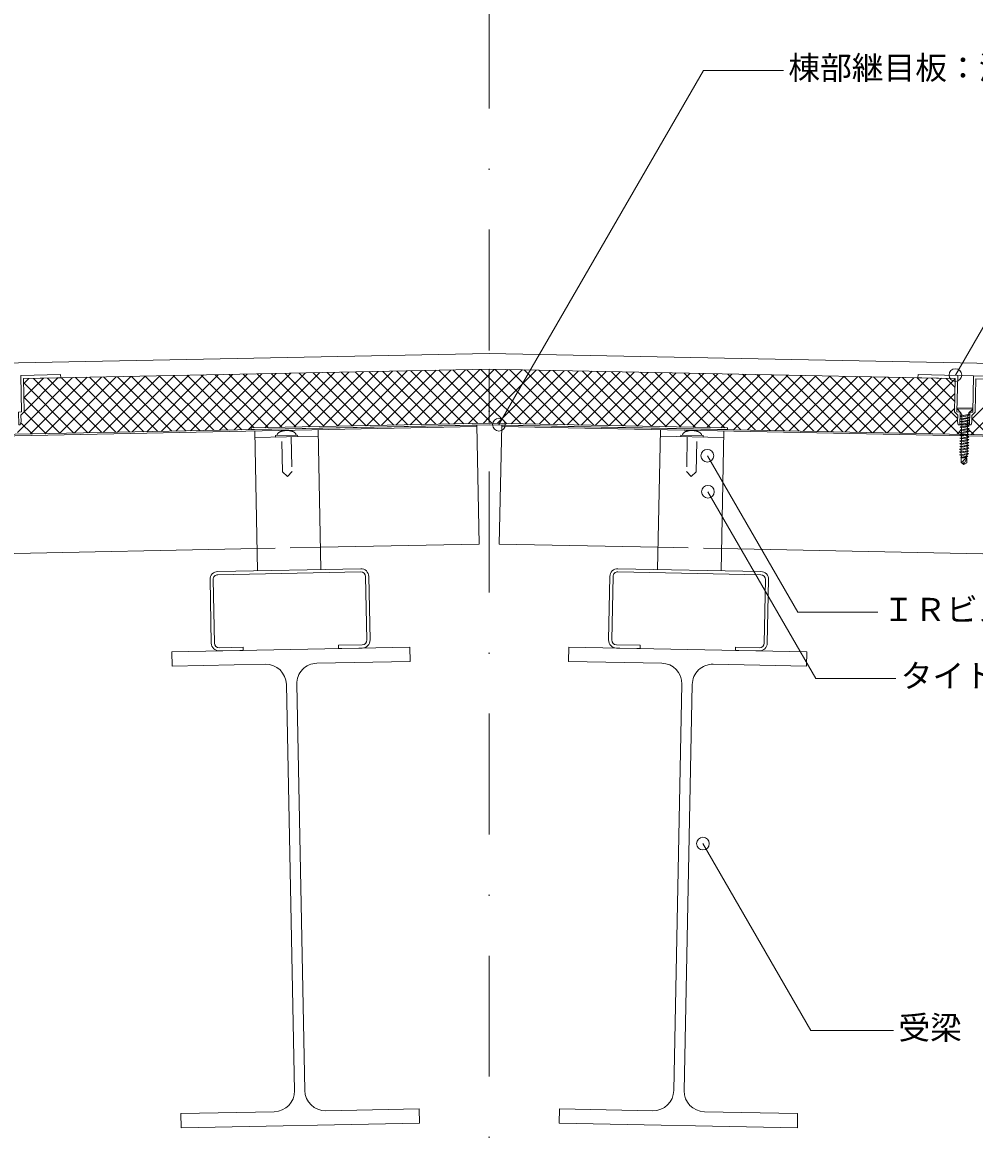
# Model space of a CAD drawing. Units: millimetres, scale not verified. Extents: x -1380 to 1380, y -955 to 955.
# Drawn here: x -294 to 306, y -551 to 157 of the extents above; entities that cross this region are included whole.
import ezdxf
from ezdxf.enums import TextEntityAlignment as Align

# ---------------------------------------------------------------- set-up
doc = ezdxf.new("R2010")
doc.units = ezdxf.units.MM
doc.header["$LTSCALE"] = 3
doc.linetypes.add('USER1', pattern=[9.525, 6.35, -3.175])
doc.linetypes.add('USER2', pattern=[50.81, 25.4, -12.7, 0.01, -12.7])
for name, color, linetype, lineweight in [('0-1_HATCH', 9, 'Continuous', 18), ('0-2_BOUSUI', 1, 'Continuous', 18), ('0-3_MOJI', 7, 'Continuous', 18), ('0-4_KANAMONO_SCREW', 4, 'Continuous', 18), ('0-5_dannnetu', 6, 'Continuous', 18), ('0-6_KANAMONO', 5, 'Continuous', 18), ('0-7_TEKKOTU', 7, 'Continuous', 18), ('0-8_doubuti', 5, 'Continuous', 18), ('0-9_dekki', 3, 'USER1', 18), ('0-A_ZATU', 6, 'Continuous', 18)]:
    doc.layers.add(name, color=color, linetype=linetype, lineweight=lineweight)
doc.styles.add('ＭＳ ゴシック', font='')
doc.styles.get('ＭＳ ゴシック').set_extended_font_data('MS Gothic')

msp = doc.modelspace()

# ---------------------------------------------------------------- linework, layer by layer
at = {"layer": '0-1_HATCH'}
for p, q in [((-113.936, -98.254), (-79.235, -63.554)), ((-104.772, -98.071), (-70.071, -63.37)), ((-95.609, -97.888), (-60.908, -63.187)), ((-86.445, -97.705), (-51.744, -63.004)), ((-51.265, -97.001), (-84.605, -63.661)), ((-77.282, -97.521), (-42.581, -62.82)), ((-42.461, -96.825), (-75.801, -63.485)), ((-68.118, -97.338), (-33.417, -62.637)), ((-33.657, -96.649), (-66.997, -63.309)), ((-58.955, -97.155), (-24.254, -62.454)), ((-24.853, -96.473), (-58.193, -63.133)), ((-49.791, -96.971), (-15.09, -62.271)), ((-16.049, -96.297), (-49.389, -62.957)), ((-40.628, -96.788), (-5.927, -62.087)), ((-7.245, -96.121), (-40.585, -62.781)), ((-0.032, -94.353), (-31.78, -62.604)), ((-0.032, -85.373), (-22.976, -62.428)), ((-0.032, -76.392), (-14.172, -62.252)), ((-0.032, -67.412), (-5.368, -62.076)), ((-0.032, -65.173), (3.109, -62.032)), ((-0.032, -74.153), (11.913, -62.208)), ((-0.032, -83.133), (20.717, -62.384)), ((-0.032, -92.114), (29.521, -62.561)), ((38.279, -96.743), (3.578, -62.042)), ((4.985, -96.077), (38.325, -62.737)), ((47.442, -96.926), (12.741, -62.225)), ((13.789, -96.253), (47.129, -62.913)), ((56.606, -97.109), (21.905, -62.408)), ((22.594, -96.429), (55.934, -63.089)), ((65.769, -97.292), (31.068, -62.592)), ((31.398, -96.605), (64.738, -63.265)), ((40.202, -96.781), (73.542, -63.441)), ((74.933, -97.476), (40.232, -62.775)), ((49.006, -96.957), (82.346, -63.617)), ((84.096, -97.659), (49.396, -62.958)), ((93.26, -97.842), (58.559, -63.141)), ((102.423, -98.025), (67.723, -63.325)), ((111.587, -98.209), (76.886, -63.508)), ((-297.13, -101.843), (-262.506, -67.219)), ((-261.585, -102.208), (-293.423, -70.37)), ((-293.407, -71.179), (-289.996, -67.769)), ((-293.23, -79.983), (-280.833, -67.586)), ((-293.054, -88.788), (-271.669, -67.402)), ((-289.063, -102.757), (-253.342, -67.036)), ((-252.781, -102.031), (-287.101, -67.711)), ((-279.9, -102.574), (-244.178, -66.852)), ((-243.977, -101.855), (-278.297, -67.535)), ((-270.736, -102.391), (-235.015, -66.669)), ((-235.172, -101.679), (-269.493, -67.359)), ((-261.573, -102.207), (-225.851, -66.486)), ((-226.368, -101.503), (-260.689, -67.183)), ((-252.409, -102.024), (-216.688, -66.303)), ((-217.564, -101.327), (-251.885, -67.007)), ((-243.246, -101.841), (-207.524, -66.119)), ((-208.76, -101.151), (-243.081, -66.83)), ((-199.956, -100.975), (-234.276, -66.654)), ((-234.082, -101.658), (-198.361, -65.936)), ((-191.152, -100.799), (-225.472, -66.478)), ((-224.919, -101.474), (-189.197, -65.753)), ((-182.347, -100.623), (-216.668, -66.302)), ((-215.755, -101.291), (-180.034, -65.57)), ((-173.543, -100.447), (-207.864, -66.126)), ((-206.592, -101.108), (-170.87, -65.386)), ((-164.739, -100.271), (-199.06, -65.95)), ((-197.428, -100.924), (-161.707, -65.203)), ((-155.935, -100.095), (-190.255, -65.774)), ((-188.265, -100.741), (-152.543, -65.02)), ((-148.111, -98.938), (-181.451, -65.598)), ((-179.101, -100.558), (-143.38, -64.836)), ((-139.307, -98.762), (-172.647, -65.422)), ((-169.938, -100.375), (-134.216, -64.653)), ((-130.503, -98.586), (-163.843, -65.246)), ((-160.774, -100.191), (-125.053, -64.47)), ((-121.699, -98.41), (-155.039, -65.07)), ((-151.611, -100.008), (-115.889, -64.287)), ((-112.895, -98.234), (-146.235, -64.894)), ((-141.426, -98.804), (-106.726, -64.103)), ((-104.09, -98.057), (-137.43, -64.717)), ((-132.263, -98.621), (-97.562, -63.92)), ((-95.286, -97.881), (-128.626, -64.541)), ((-123.099, -98.438), (-88.399, -63.737)), ((-86.482, -97.705), (-119.822, -64.365)), ((-77.678, -97.529), (-111.018, -64.189)), ((-68.874, -97.353), (-102.214, -64.013)), ((-60.07, -97.177), (-93.41, -63.837)), ((-31.464, -96.605), (-0.032, -65.173)), ((29.115, -96.559), (-0.032, -67.412)), ((57.81, -97.133), (91.15, -63.793)), ((66.614, -97.309), (99.954, -63.969)), ((75.419, -97.485), (108.759, -64.145)), ((84.223, -97.661), (117.563, -64.321)), ((120.75, -98.392), (86.05, -63.691)), ((93.027, -97.837), (126.367, -64.497)), ((129.914, -98.575), (95.213, -63.874)), ((101.831, -98.014), (135.171, -64.674)), ((139.077, -98.759), (104.377, -64.058)), ((110.635, -98.19), (143.975, -64.85)), ((148.241, -98.942), (113.54, -64.241)), ((119.439, -98.366), (152.779, -65.026)), ((158.425, -100.146), (122.704, -64.424)), ((128.244, -98.542), (161.584, -65.202)), ((167.589, -100.329), (131.867, -64.608)), ((137.048, -98.718), (170.388, -65.378)), ((176.752, -100.512), (141.031, -64.791)), ((145.852, -98.894), (179.192, -65.554)), ((185.916, -100.695), (150.194, -64.974)), ((153.676, -100.051), (187.996, -65.73)), ((195.079, -100.879), (159.358, -65.157)), ((162.48, -100.227), (196.8, -65.906)), ((204.243, -101.062), (168.521, -65.341)), ((171.284, -100.403), (205.605, -66.082)), ((213.406, -101.245), (177.685, -65.524)), ((180.088, -100.579), (214.409, -66.258)), ((222.57, -101.429), (186.848, -65.707)), ((188.892, -100.755), (223.213, -66.434)), ((231.733, -101.612), (196.012, -65.89)), ((197.696, -100.931), (232.017, -66.61)), ((240.897, -101.795), (205.175, -66.074)), ((206.501, -101.107), (240.821, -66.787)), ((250.06, -101.978), (214.339, -66.257)), ((215.305, -101.283), (249.625, -66.963)), ((259.224, -102.162), (223.503, -66.44)), ((224.109, -101.459), (258.43, -67.139)), ((268.387, -102.345), (232.666, -66.623)), ((232.913, -101.635), (267.234, -67.315)), ((241.717, -101.812), (276.038, -67.491)), ((277.551, -102.528), (241.83, -66.807)), ((250.521, -101.988), (284.842, -67.667)), ((286.715, -102.711), (250.993, -66.99)), ((259.326, -102.164), (293.404, -68.085)), ((295.878, -102.895), (260.157, -67.173)), ((294.908, -92.944), (269.32, -67.357)), ((293.122, -82.179), (278.484, -67.54)), ((293.299, -73.374), (287.647, -67.723)), ((303.347, -103.044), (337.667, -68.723)), ((303.898, -93.512), (328.863, -68.547)), ((-22.301, -96.422), (-0.032, -74.153)), ((19.952, -96.376), (-0.032, -76.392)), ((268.13, -102.34), (293.221, -77.249)), ((-270.389, -102.384), (-293.239, -79.533)), ((-13.137, -96.238), (-0.032, -83.133)), ((-279.193, -102.56), (-293.056, -88.697)), ((10.788, -96.193), (-0.032, -85.373)), ((276.934, -102.516), (293.038, -86.412)), ((-287.997, -102.736), (-295.106, -95.628)), ((-3.973, -96.055), (-0.032, -92.114)), ((1.625, -96.009), (-0.032, -94.353)), ((285.738, -102.692), (294.896, -93.534)), ((314.205, -103.261), (303.909, -92.965)), ((294.542, -102.868), (296.999, -100.411)), ((297.313, -100.098), (297.417, -99.993)), ((301.265, -99.302), (301.134, -99.171)), ((305.042, -103.078), (301.638, -99.674))]:
    msp.add_line(p, q, dxfattribs=at)
at = {"layer": '0-2_BOUSUI'}
msp.add_lwpolyline([(899.968, -69.968), (-0.032, -51.968), (-900.032, -69.968)], dxfattribs=at)
at = {"layer": '0-3_MOJI', "linetype": 'USER2'}
msp.add_line((-0.032, -660.14), (-0.032, 449.86), dxfattribs=at)
at = {"layer": '0-3_MOJI'}
for points in [[(185.276, 126.232), (134.837, 126.232), (6.026, -96.877)], [(411.916, 52.127), (361.478, 52.127), (293.491, -65.63)], [(244.666, -215.077), (194.228, -215.077), (137.276, -116.432)], [(256.049, -256.878), (205.611, -256.878), (137.625, -139.122)], [(254.584, -478.524), (202.504, -478.541), (134.517, -360.785)]]:
    msp.add_lwpolyline(points, dxfattribs=at)
for centre in [(293.491, -65.63), (6.026, -96.877), (137.276, -116.432), (137.625, -139.122), (134.517, -360.785)]:
    msp.add_circle(centre, 4, dxfattribs=at)
at = {"layer": '0-4_KANAMONO_SCREW'}
for p, q in [((294.529, -86.865), (294.539, -86.365)), ((294.529, -86.865), (296.9, -89.333)), ((294.539, -86.365), (304.537, -86.565)), ((296.59, -91.332), (297.579, -91.892)), ((297.457, -90.474), (297.4, -90.242)), ((297.457, -90.474), (297.607, -90.477)), ((297.579, -91.892), (297.555, -93.101)), ((297.59, -91.352), (297.607, -90.477)), ((297.59, -91.352), (301.307, -90.551)), ((301.292, -91.301), (301.272, -92.3)), ((302.306, -90.571), (301.307, -90.551)), ((301.457, -90.554), (301.523, -90.324)), ((304.527, -87.064), (304.537, -86.565)), ((296.45, -98.33), (297.439, -98.891)), ((296.485, -96.581), (297.474, -97.141)), ((296.52, -94.831), (297.509, -95.392)), ((296.555, -93.081), (297.544, -93.642)), ((297.439, -98.891), (297.415, -100.1)), ((297.474, -97.141), (297.45, -98.35)), ((297.45, -98.35), (301.167, -97.549)), ((297.509, -95.392), (297.485, -96.601)), ((297.485, -96.601), (301.202, -95.8)), ((297.509, -95.392), (301.222, -94.8)), ((297.544, -93.642), (297.52, -94.851)), ((297.52, -94.851), (301.237, -94.05)), ((297.555, -93.101), (301.272, -92.3)), ((301.152, -98.299), (301.132, -99.299)), ((301.187, -96.55), (301.167, -97.549)), ((302.166, -97.569), (301.167, -97.549)), ((301.222, -94.8), (301.202, -95.8)), ((302.201, -95.82), (301.202, -95.8)), ((301.222, -94.8), (302.236, -94.07)), ((301.257, -93.05), (301.237, -94.05)), ((302.236, -94.07), (301.237, -94.05)), ((302.271, -92.32), (301.272, -92.3)), ((296.31, -105.329), (297.299, -105.889)), ((296.345, -103.579), (297.334, -104.14)), ((296.38, -101.83), (297.369, -102.39)), ((296.415, -100.08), (297.404, -100.641)), ((297.299, -105.889), (297.275, -107.098)), ((297.334, -104.14), (297.31, -105.349)), ((297.31, -105.349), (301.027, -104.548)), ((297.369, -102.39), (297.345, -103.599)), ((297.345, -103.599), (301.062, -102.798)), ((297.404, -100.641), (297.38, -101.85)), ((297.38, -101.85), (301.097, -101.049)), ((297.415, -100.1), (301.132, -99.299)), ((301.012, -105.298), (300.992, -106.298)), ((301.047, -103.548), (301.027, -104.548)), ((302.027, -104.568), (301.027, -104.548)), ((301.082, -101.799), (301.062, -102.798)), ((302.062, -102.818), (301.062, -102.798)), ((301.117, -100.049), (301.097, -101.049)), ((302.097, -101.069), (301.097, -101.049)), ((302.131, -99.319), (301.132, -99.299)), ((296.17, -112.327), (297.17, -112.347)), ((296.17, -112.327), (297.159, -112.888)), ((296.205, -110.578), (297.205, -110.598)), ((296.24, -108.828), (297.24, -108.848)), ((296.24, -108.828), (297.229, -109.389)), ((296.275, -107.078), (297.275, -107.098)), ((296.275, -107.078), (297.264, -107.639)), ((297.159, -112.888), (297.135, -114.097)), ((297.159, -112.888), (300.872, -112.296)), ((297.194, -111.138), (297.17, -112.347)), ((297.17, -112.347), (300.887, -111.547)), ((297.17, -112.347), (301.887, -111.567)), ((297.229, -109.389), (297.205, -110.598)), ((297.205, -110.598), (300.922, -109.797)), ((297.205, -110.598), (301.922, -109.817)), ((297.229, -109.389), (300.942, -108.797)), ((297.264, -107.639), (297.24, -108.848)), ((297.24, -108.848), (300.957, -108.047)), ((297.24, -108.848), (301.957, -108.067)), ((297.264, -107.639), (300.977, -107.047)), ((297.275, -107.098), (300.992, -106.298)), ((297.275, -107.098), (301.992, -106.318)), ((300.872, -112.296), (300.852, -113.296)), ((300.872, -112.296), (301.887, -111.567)), ((301.887, -111.567), (300.887, -111.547)), ((300.907, -110.547), (301.922, -109.817)), ((300.942, -108.797), (300.922, -109.797)), ((301.922, -109.817), (300.922, -109.797)), ((300.942, -108.797), (301.957, -108.067)), ((300.977, -107.047), (300.957, -108.047)), ((301.957, -108.067), (300.957, -108.047)), ((300.977, -107.047), (301.992, -106.318)), ((301.992, -106.318), (300.992, -106.298)), ((296.1, -115.827), (297.1, -115.847)), ((296.1, -115.827), (297.089, -116.387)), ((296.135, -114.077), (297.135, -114.097)), ((296.135, -114.077), (297.124, -114.638)), ((296.687, -117.414), (297.478, -117.862)), ((297.089, -116.387), (300.802, -115.796)), ((297.089, -116.387), (297.486, -117.43)), ((297.124, -114.638), (297.1, -115.847)), ((297.1, -115.847), (300.817, -115.046)), ((297.1, -115.847), (301.817, -115.066)), ((297.16, -117.856), (297.101, -120.797)), ((297.124, -114.638), (300.837, -114.046)), ((297.135, -114.097), (300.852, -113.296)), ((297.135, -114.097), (301.852, -113.316)), ((297.16, -117.856), (300.659, -117.926)), ((297.478, -117.862), (300.448, -117.389)), ((297.486, -117.43), (301.26, -116.805)), ((298.826, -122.057), (298.125, -120.039)), ((300.448, -117.389), (300.437, -117.921)), ((300.802, -115.796), (300.46, -116.789)), ((300.802, -115.796), (301.817, -115.066)), ((300.837, -114.046), (300.817, -115.046)), ((301.817, -115.066), (300.817, -115.046)), ((300.837, -114.046), (301.852, -113.316)), ((301.852, -113.316), (300.852, -113.296)), ((298.826, -122.057), (297.101, -120.797)), ((298.826, -122.057), (300.6, -120.867))]:
    msp.add_line(p, q, dxfattribs=at)
for points in [[(294.529, -86.865), (304.527, -87.064), (302.059, -89.436)], [(296.59, -91.332), (297.59, -91.352), (302.306, -90.571)], [(297.579, -91.892), (301.292, -91.301), (302.306, -90.571)], [(296.45, -98.33), (297.45, -98.35), (302.166, -97.569)], [(296.485, -96.581), (297.485, -96.601), (302.201, -95.82)], [(296.52, -94.831), (297.52, -94.851), (302.236, -94.07)], [(296.555, -93.081), (297.555, -93.101), (302.271, -92.32)], [(297.439, -98.891), (301.152, -98.299), (302.166, -97.569)], [(297.474, -97.141), (301.187, -96.55), (302.201, -95.82)], [(297.544, -93.642), (301.257, -93.05), (302.271, -92.32)], [(296.31, -105.329), (297.31, -105.349), (302.027, -104.568)], [(296.345, -103.579), (297.345, -103.599), (302.062, -102.818)], [(296.38, -101.83), (297.38, -101.85), (302.097, -101.069)], [(296.415, -100.08), (297.415, -100.1), (302.131, -99.319)], [(297.299, -105.889), (301.012, -105.298), (302.027, -104.568)], [(297.334, -104.14), (301.047, -103.548), (302.062, -102.818)], [(297.369, -102.39), (301.082, -101.799), (302.097, -101.069)], [(297.404, -100.641), (301.117, -100.049), (302.131, -99.319)], [(296.205, -110.578), (297.194, -111.138), (300.907, -110.547), (300.887, -111.547)], [(296.687, -117.414), (297.486, -117.43), (300.46, -116.789)], [(298.826, -122.057), (300.659, -117.926), (300.6, -120.867)], [(300.448, -117.389), (301.26, -116.805), (300.46, -116.789)]]:
    msp.add_lwpolyline(points, dxfattribs=at)
for centre, radius, start, end in [((295.458, -90.718), 2, 13.78565, 43.85424), ((303.445, -90.878), 2, 133.85424, 163.92282), ((298.826, -122.057), 2.136, 109.15871, 143.85424), ((302.873, -123.156), 5.679, 112.94017, 146.71854)]:
    msp.add_arc(centre, radius, start, end, dxfattribs=at)
at = {"layer": '0-5_dannnetu'}
msp.add_line((-0.032, -95.976), (-0.032, -61.969), dxfattribs=at)
msp.add_line((-0.032, -95.976), (-0.032, -61.969), dxfattribs=at)
msp.add_lwpolyline([(293.409, -67.838), (-0.032, -61.97), (-293.473, -67.838)], dxfattribs=at)
at = {"layer": '0-6_KANAMONO'}
msp.add_lwpolyline([(-0.032, -95.976), (-150.002, -98.976), (-149.982, -99.976), (-0.032, -96.977), (149.918, -99.976), (149.938, -98.976)], close=True, dxfattribs=at)
at = {"layer": '0-7_TEKKOTU'}
for p, q in [((-127.842, -260.565), (-122.723, -516.514)), ((-116.224, -516.384), (-121.343, -260.435)), ((116.16, -516.384), (121.279, -260.435)), ((127.777, -260.565), (122.658, -516.514)), ((-135.46, -529.771), (-194.198, -530.946)), ((135.396, -529.771), (194.134, -530.946))]:
    msp.add_line(p, q, dxfattribs=at)
for points in [[(-108.605, -247.178), (-49.867, -246.003), (-50.047, -237.005), (-200.017, -240.004), (-199.837, -249.002), (-141.099, -247.827)], [(108.541, -247.178), (49.803, -246.003), (49.983, -237.005), (199.953, -240.004), (199.773, -249.002), (141.035, -247.827)], [(-194.198, -530.946), (-194.018, -539.944), (-44.048, -536.945), (-44.228, -527.946), (-102.966, -529.121)], [(194.134, -530.946), (193.954, -539.944), (43.984, -536.945), (44.164, -527.946), (102.902, -529.121)]]:
    msp.add_lwpolyline(points, dxfattribs=at)
for centre, start, end in [((-108.345, -260.175), 91.14576, 181.14576), ((108.281, -260.175), 358.85424, 88.85424), ((-140.839, -260.825), 1.14576, 91.14576), ((140.775, -260.825), 88.85424, 178.85424), ((-135.72, -516.774), 271.14576, 1.14576), ((-103.226, -516.124), 181.14576, 271.14576), ((103.162, -516.124), 268.85424, 358.85424), ((135.656, -516.774), 178.85424, 268.85424)]:
    msp.add_arc(centre, 13, start, end, dxfattribs=at)
at = {"layer": '0-8_doubuti'}
for p, q in [((-81.041, -187.614), (-171.023, -189.414)), ((-170.983, -191.414), (-81.001, -189.614)), ((170.919, -191.414), (80.937, -189.614)), ((80.977, -187.614), (170.959, -189.414)), ((-175.922, -194.513), (-175.122, -234.505)), ((-173.122, -234.465), (-173.922, -194.473)), ((-77.941, -192.553), (-77.142, -232.546)), ((-75.142, -232.506), (-75.942, -192.514)), ((75.078, -232.506), (75.878, -192.514)), ((77.877, -192.553), (77.078, -232.546)), ((173.058, -234.465), (173.858, -194.473)), ((175.858, -194.513), (175.058, -234.505)), ((-95.038, -237.904), (-80.041, -237.604)), ((94.974, -237.904), (79.977, -237.604))]:
    msp.add_line(p, q, dxfattribs=at)
for points in [[(-170.023, -239.404), (-155.026, -239.104), (-155.066, -237.105), (-170.063, -237.405)], [(-80.081, -235.605), (-95.078, -235.905), (-95.038, -237.904)], [(80.017, -235.605), (95.014, -235.905), (94.974, -237.904)], [(169.959, -239.404), (154.962, -239.104), (155.002, -237.105), (169.999, -237.405)]]:
    msp.add_lwpolyline(points, dxfattribs=at)
for centre, radius, start, end in [((-170.923, -194.413), 5, 91.14576, 181.14576), ((-80.941, -192.613), 5, 1.14576, 91.14576), ((-80.941, -192.613), 3, 1.14576, 91.14576), ((80.877, -192.613), 5, 88.85424, 178.85424), ((80.877, -192.613), 3, 88.85424, 178.85424), ((170.859, -194.413), 5, 358.85424, 88.85424), ((-170.923, -194.413), 3, 91.14576, 181.14576), ((170.859, -194.413), 3, 358.85424, 88.85424), ((-80.141, -232.605), 3, 271.14576, 1.14576), ((-80.141, -232.605), 5, 271.14576, 1.14576), ((80.077, -232.605), 5, 178.85424, 268.85424), ((80.077, -232.605), 3, 178.85424, 268.85424), ((-170.123, -234.405), 5, 181.14576, 271.14576), ((-170.123, -234.405), 3, 181.14576, 271.14576), ((170.059, -234.405), 5, 268.85424, 358.85424), ((170.059, -234.405), 3, 268.85424, 358.85424)]:
    msp.add_arc(centre, radius, start, end, dxfattribs=at)
at = {"layer": '0-9_dekki', "linetype": 'Continuous'}
for p, q in [((-900.032, -114.977), (-7.836, -97.133)), ((-900.032, -115.977), (-7.816, -98.132)), ((-6.336, -172.118), (-7.836, -97.133)), ((6.272, -172.118), (7.771, -97.133)), ((899.968, -115.977), (7.751, -98.132)), ((899.968, -114.977), (7.771, -97.133)), ((-146.028, -188.914), (-147.788, -100.932)), ((-107.716, -104.131), (-147.708, -104.931)), ((-106.036, -188.114), (-107.796, -100.132)), ((105.972, -188.114), (107.731, -100.132)), ((107.651, -104.131), (147.643, -104.931)), ((145.964, -188.914), (147.723, -100.932)), ((-900.032, -189.992), (-146.308, -174.917)), ((-106.316, -174.117), (-6.336, -172.118)), ((106.252, -174.117), (6.272, -172.118)), ((899.968, -189.992), (146.244, -174.917))]:
    msp.add_line(p, q, dxfattribs=at)
at = {"layer": '0-9_dekki'}
for p, q in [((-106.316, -174.117), (-146.308, -174.917)), ((106.252, -174.117), (146.244, -174.917))]:
    msp.add_line(p, q, dxfattribs=at)
for points in [[(-120.713, -104.391), (-134.71, -104.671), (-134.73, -103.671), (-120.733, -103.391)], [(120.649, -104.391), (134.646, -104.671), (134.666, -103.671), (120.669, -103.391)]]:
    msp.add_lwpolyline(points, close=True, dxfattribs=at)
for points in [[(-124.712, -104.471), (-124.272, -126.467), (-127.212, -129.526), (-130.271, -126.587), (-130.711, -104.591)], [(124.648, -104.471), (124.208, -126.467), (127.147, -129.526), (130.207, -126.587), (130.647, -104.591)]]:
    msp.add_lwpolyline(points, dxfattribs=at)
for centre, radius, start, end in [((-131.795, -103.684), 1.935, 126.87696, 179.03131), ((-129.426, -106.218), 5.397, 104.55938, 130.85286), ((-127.482, -112.445), 11.918, 91.49053, 106.08223), ((-127.625, -112.448), 11.918, 76.2093, 90.801), ((-125.931, -106.149), 5.397, 51.43867, 77.73215), ((-123.665, -103.521), 1.935, 3.26022, 55.41457), ((123.601, -103.521), 1.935, 124.58543, 176.73978), ((125.867, -106.149), 5.397, 102.26785, 128.56133), ((127.561, -112.448), 11.918, 89.199, 103.7907), ((127.417, -112.445), 11.918, 73.91777, 88.50947), ((129.362, -106.218), 5.397, 49.14714, 75.44062), ((131.731, -103.684), 1.935, 0.96869, 53.12304)]:
    msp.add_arc(centre, radius, start, end, dxfattribs=at)
at = {"layer": '0-A_ZATU'}
for p, q in [((294.949, -65.869), (304.947, -66.069)), ((296.329, -96.903), (302.327, -97.023))]:
    msp.add_line(p, q, dxfattribs=at)
for points in [[(-296.553, -88.904), (-294.553, -88.864), (-295.013, -65.869), (-270.018, -65.369), (-269.978, -67.368), (-293.473, -67.838), (-293.053, -88.834), (-295.013, -90.874), (-294.933, -94.873), (-295.393, -96.883), (-296.393, -96.903)], [(296.489, -88.904), (294.489, -88.864), (294.949, -65.869), (269.954, -65.369), (269.914, -67.368), (293.409, -67.838), (292.989, -88.834), (294.949, -90.874), (294.869, -94.873), (295.329, -96.883), (296.329, -96.903)], [(302.487, -89.024), (304.487, -89.064), (304.947, -66.069), (329.942, -66.569), (329.902, -68.568), (306.407, -68.098), (305.987, -89.094), (303.947, -91.054), (303.867, -95.053), (303.327, -97.042), (302.327, -97.023)]]:
    msp.add_lwpolyline(points, close=True, dxfattribs=at)

# ---------------------------------------------------------------- texts
at = {"layer": '0-3_MOJI', "style": 'ＭＳ ゴシック'}
for s, p in [('棟部継目板：溶融亜鉛メッキ鋼板(t=1.0)', (188.276, 116.232)), ('ＩＲビス', (247.666, -225.077)), ('タイトフレーム(溶接付)', (259.049, -266.878)), ('受梁', (257.584, -488.524))]:
    msp.add_text(s, height=14.66, dxfattribs=at).set_placement(p, align=Align.BOTTOM_LEFT)

doc.saveas('drawing.dxf')
